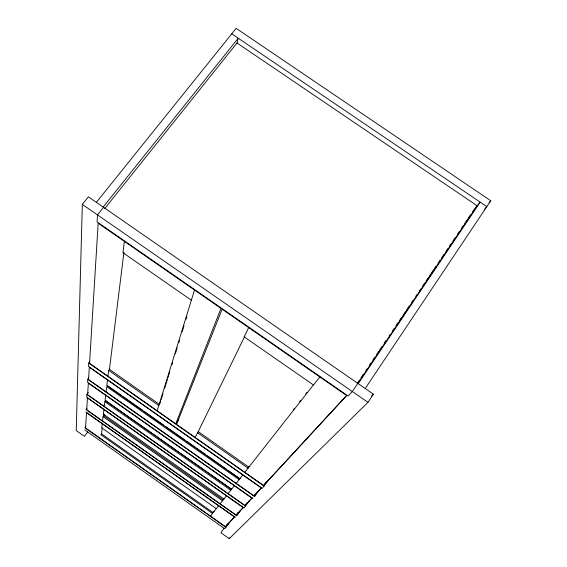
<?xml version="1.0" encoding="UTF-8"?>
<svg xmlns="http://www.w3.org/2000/svg" width="567" height="567" viewBox="0 0 567 567"><rect width="100%" height="100%" fill="white"/><g stroke="black" fill="none" stroke-linecap="round" stroke-linejoin="round"><path stroke-width="0.85" d="M224.093 528.203L220.967 532.774L229.288 538.65L367.969 402.35L373.405 394.171L88.424 196.841L82.328 204.375L76.24 430.566L84.426 436.342L87.715 431.941M88.324 392.562L86.893 394.455L86.73 397.233L244.044 507.968L249.274 500.93M88.792 377.976L87.793 379.295L87.609 382.356L252.832 498.513M89.806 361.661L88.75 363.036L88.551 366.417L262.259 488.378L268.198 480.433M102.195 423.719L101.691 427.83L216.339 508.663L218.614 505.771M102.528 420.948L103.059 416.625L104.101 415.221M103.917 409.544L103.364 414.094L223.93 498.995L226.446 495.799M104.293 406.475L104.874 401.684L105.838 400.394M105.653 395.277L105.044 400.281L231.57 489.271L234.341 485.749M106.064 391.889L106.709 386.595L239.146 479.632L240.103 478.236M107.51 379.989L106.837 385.517L239.742 478.874L242.804 474.976M107.964 376.254L108.673 370.393L109.743 368.982M124.357 241.379L122.975 252.719L191.363 300.198M102.23 427.83L101.486 433.868L213.142 512.632L216.41 508.464M103.931 414.038L103.726 415.731L223.171 499.853L224.107 498.662M123.918 252.251L109.452 369.365L159.582 404.526M236.914 43.333L238.232 38.195L103.173 207.054M157.201 410.813L194.509 290.028M159.844 403.683L160.631 401.145M161.156 399.459L162.991 393.533M164.565 388.466L167.456 379.16M167.981 377.466L169.816 371.548M171.914 364.787L172.701 362.249M175.331 353.794L177.166 347.869M178.74 342.801L179.526 340.264M182.156 331.801L183.992 325.883M186.089 319.122L186.876 316.584M175.756 423.832L220.981 308.391L98.169 223.214L89.551 363.334L175.756 423.832L178.811 419.594M195.14 437.441L198.379 431.395M248.672 327.591L244.164 336.848L313.501 384.986L319.823 376.935M244.774 336.252L198.216 431.629L248.849 467.144L313.381 384.958M365.212 388.494L490.76 200.746L236.155 28.35L96.362 202.334M357.486 382.994L359.464 380.06M360.945 377.856L363.419 374.177M365.885 370.506L366.877 369.039M369.344 365.361L370.825 363.156M372.803 360.215L374.78 357.281M376.261 355.077L378.735 351.398M379.72 349.931L382.193 346.253M384.171 343.318L386.148 340.377M389.111 335.969L390.096 334.502M392.57 330.823L394.051 328.619M396.028 325.678L398.006 322.743M399.487 320.539L401.464 317.598M402.946 315.394L405.412 311.715M406.404 310.248L409.367 305.84M411.344 302.898L413.322 299.964M415.788 296.286L416.78 294.819M419.247 291.14L420.728 288.936M422.706 286.002L424.683 283.061M426.164 280.856L428.638 277.185M429.623 275.711L433.578 269.835M434.563 268.361L436.044 266.157M438.022 263.223L439.999 260.281M441.48 258.077L443.954 254.399M445.931 251.465L447.902 248.523M449.39 246.319L451.36 243.378M452.849 241.173L455.315 237.502M457.789 233.824L459.27 231.62M461.247 228.685L463.225 225.744M464.706 223.54L467.173 219.861M468.165 218.394L470.631 214.723M472.609 211.782L474.586 208.84M358.195 383.639L480.171 202.135L475.075 208.259M254.016 495.877L261.316 487.974L89.317 367.218L88.551 379.585L254.016 495.877L255.426 493.807M258.403 491.043L254.647 496.564L87.793 379.295M263.605 485.494L346.671 395.56L222.115 309.178L176.55 424.392L263.605 485.494L266.072 481.872M229.288 538.65L230.181 537.339M225.489 526.771L234.525 516.984L86.517 412.677L85.574 428.035L225.489 526.771L227.332 524.071M226.559 526.048L227.934 524.043M84.802 429.949L224.738 528.727L229.252 522.611M236.219 515.148L243.2 507.593L87.424 397.935L86.694 409.792L236.219 515.148L238.175 512.277M236.772 515.212L238.714 512.37M240.224 510.732L236.793 515.757L86.007 409.509L87.042 408.127M245.079 505.558L251.946 498.124L88.339 383.101L87.623 394.745L245.079 505.558L246.879 502.922M212.767 512.802L213.695 511.462M210.449 516.161L213.95 511.455M220.145 503.822L224.121 498.471M228.147 493.637L231.712 488.924M247.85 468.023L248.842 466.584M244.873 472.346L249.012 466.91M101.84 433.386L100.862 434.705L212.54 513.496M85.9 426.455L84.93 427.752L226.035 527.331M293.359 409.735L294.443 408.353M299.624 401.741L300.716 400.345M305.833 393.81L306.917 392.428M236.212 483.368L239.146 479.632M103.548 207.316L97.496 214.886L97.077 221.917L348.138 396.028L352.334 391.513L477.145 205.771L237.006 42.972L104.569 208.748M489.037 202.766L490.76 200.746M484.523 209.329L486.819 206.636L231.761 33.814M227.693 524.305L234.887 516.516M237.885 513.263L243.278 507.422M248.077 502.22L252.272 497.677M256.475 493.134L261.267 487.932M265.469 483.389L345.813 396.354M371.527 396.035L373.405 394.171M82.328 204.375L367.969 402.35M108.673 370.393L158.824 405.568M197.465 432.678L248.119 468.214M88.75 363.036L264.257 486.224M107.447 385.617L121.912 395.78M123.358 396.794L142.898 410.515M144.344 411.536L163.877 425.257M165.323 426.271L184.856 439.992M186.309 441.013L205.842 454.734M207.288 455.748L226.821 469.469M228.267 470.482L239.848 478.619M105.575 400.741L231.464 489.286M104.874 401.684L230.797 490.257M86.893 394.455L245.681 506.203M103.059 416.625L222.533 500.781M85.858 412.018L235.312 517.345"/></g></svg>
